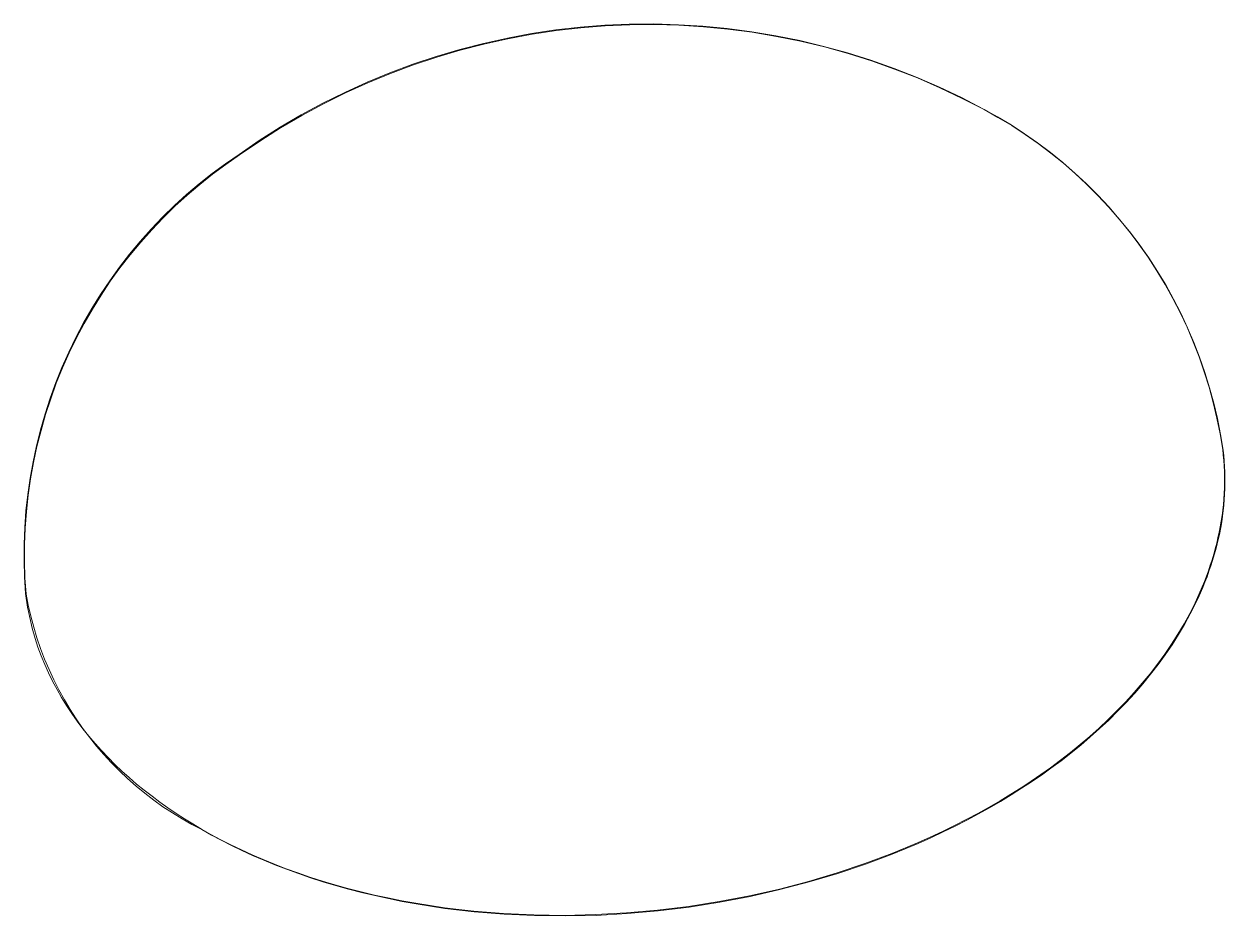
# Model space of a CAD drawing. Header units: millimetres. Extents: x -75 to 3710, y -20 to 2482.
# Drawn here: x 2698.54 to 2710.35, y 1432.66 to 1441.43 of the extents above; entities that cross this region are included whole.
import ezdxf

# ---------------------------------------------------------------- set-up
doc = ezdxf.new("R2010")
doc.units = ezdxf.units.MM
doc.layers.add('ZANO_R', color=7, linetype='Continuous', lineweight=0)

msp = doc.modelspace()

# ---------------------------------------------------------------- linework, layer by layer
at = {"layer": 'ZANO_R'}
for p, q in [((2703.535, 1441.337), (2703.773, 1441.373)), ((2703.535, 1441.337), (2703.773, 1441.373)), ((2703.54, 1441.331), (2703.778, 1441.367)), ((2703.773, 1441.373), (2704.013, 1441.4)), ((2703.773, 1441.373), (2704.013, 1441.4)), ((2703.778, 1441.367), (2704.018, 1441.394)), ((2704.013, 1441.4), (2704.254, 1441.419)), ((2704.013, 1441.4), (2704.254, 1441.419)), ((2704.018, 1441.394), (2704.259, 1441.413)), ((2704.254, 1441.419), (2704.495, 1441.43)), ((2704.254, 1441.419), (2704.495, 1441.43)), ((2704.259, 1441.413), (2704.5, 1441.423)), ((2704.495, 1441.43), (2704.737, 1441.432)), ((2704.495, 1441.43), (2704.737, 1441.432)), ((2704.5, 1441.423), (2704.742, 1441.426)), ((2704.737, 1441.432), (2704.978, 1441.425)), ((2704.737, 1441.432), (2704.978, 1441.425)), ((2704.742, 1441.426), (2704.983, 1441.419)), ((2704.978, 1441.425), (2705.219, 1441.411)), ((2704.978, 1441.425), (2705.219, 1441.411)), ((2704.983, 1441.419), (2705.224, 1441.405)), ((2705.219, 1441.411), (2705.459, 1441.388)), ((2705.219, 1441.411), (2705.459, 1441.388)), ((2705.224, 1441.405), (2705.464, 1441.382)), ((2705.459, 1441.388), (2705.699, 1441.356)), ((2705.459, 1441.388), (2705.699, 1441.356)), ((2705.464, 1441.382), (2705.704, 1441.35)), ((2702.828, 1441.181), (2703.061, 1441.241)), ((2702.828, 1441.181), (2703.061, 1441.241)), ((2703.061, 1441.241), (2703.297, 1441.294)), ((2703.061, 1441.241), (2703.297, 1441.294)), ((2703.066, 1441.235), (2703.302, 1441.287)), ((2703.297, 1441.294), (2703.535, 1441.337)), ((2703.297, 1441.294), (2703.535, 1441.337)), ((2703.302, 1441.287), (2703.54, 1441.331)), ((2705.699, 1441.356), (2705.937, 1441.317)), ((2705.699, 1441.356), (2705.937, 1441.317)), ((2705.704, 1441.35), (2705.942, 1441.31)), ((2705.937, 1441.317), (2706.173, 1441.269)), ((2705.937, 1441.317), (2706.173, 1441.269)), ((2705.942, 1441.31), (2706.178, 1441.262)), ((2706.173, 1441.269), (2706.408, 1441.212)), ((2706.173, 1441.269), (2706.408, 1441.212)), ((2706.178, 1441.262), (2706.413, 1441.206)), ((2702.596, 1441.113), (2702.828, 1441.181)), ((2702.596, 1441.113), (2702.828, 1441.181)), ((2702.601, 1441.107), (2702.833, 1441.175)), ((2702.833, 1441.175), (2703.066, 1441.235)), ((2706.408, 1441.212), (2706.641, 1441.148)), ((2706.408, 1441.212), (2706.641, 1441.148)), ((2706.413, 1441.206), (2706.646, 1441.142)), ((2706.641, 1441.148), (2706.871, 1441.076)), ((2706.641, 1441.148), (2706.871, 1441.076)), ((2706.646, 1441.142), (2706.876, 1441.07)), ((2702.141, 1440.952), (2702.367, 1441.036)), ((2702.141, 1440.952), (2702.367, 1441.036)), ((2702.146, 1440.946), (2702.372, 1441.03)), ((2702.367, 1441.036), (2702.596, 1441.113)), ((2702.367, 1441.036), (2702.596, 1441.113)), ((2702.372, 1441.03), (2702.601, 1441.107)), ((2706.871, 1441.076), (2707.099, 1440.995)), ((2706.871, 1441.076), (2707.099, 1440.995)), ((2706.876, 1441.07), (2707.104, 1440.989)), ((2701.918, 1440.86), (2702.141, 1440.952)), ((2701.918, 1440.86), (2702.141, 1440.952)), ((2701.923, 1440.854), (2702.146, 1440.946)), ((2707.099, 1440.995), (2707.324, 1440.907)), ((2707.099, 1440.995), (2707.324, 1440.907)), ((2707.104, 1440.989), (2707.329, 1440.901)), ((2707.324, 1440.907), (2707.545, 1440.811)), ((2707.324, 1440.907), (2707.545, 1440.811)), ((2707.329, 1440.901), (2707.55, 1440.805)), ((2701.698, 1440.76), (2701.918, 1440.86)), ((2701.698, 1440.76), (2701.918, 1440.86)), ((2701.703, 1440.754), (2701.923, 1440.854)), ((2707.545, 1440.811), (2707.763, 1440.708)), ((2707.545, 1440.811), (2707.763, 1440.708)), ((2707.55, 1440.805), (2707.768, 1440.701)), ((2701.269, 1440.538), (2701.482, 1440.653)), ((2701.269, 1440.538), (2701.482, 1440.653)), ((2701.482, 1440.653), (2701.698, 1440.76)), ((2701.482, 1440.653), (2701.698, 1440.76)), ((2701.487, 1440.647), (2701.703, 1440.754)), ((2707.763, 1440.708), (2707.978, 1440.596)), ((2707.763, 1440.708), (2707.978, 1440.596)), ((2707.768, 1440.701), (2707.983, 1440.59)), ((2701.061, 1440.416), (2701.269, 1440.538)), ((2701.061, 1440.416), (2701.269, 1440.538)), ((2701.066, 1440.41), (2701.274, 1440.532)), ((2701.274, 1440.532), (2701.487, 1440.647)), ((2707.978, 1440.596), (2708.115, 1440.52)), ((2707.978, 1440.596), (2708.115, 1440.52)), ((2707.983, 1440.59), (2708.12, 1440.514)), ((2700.857, 1440.286), (2701.061, 1440.416)), ((2700.857, 1440.286), (2701.061, 1440.416)), ((2708.115, 1440.52), (2708.25, 1440.439)), ((2708.115, 1440.52), (2708.25, 1440.439)), ((2708.12, 1440.514), (2708.255, 1440.433)), ((2708.25, 1440.439), (2708.381, 1440.353)), ((2708.25, 1440.439), (2708.381, 1440.353)), ((2708.255, 1440.433), (2708.386, 1440.347)), ((2700.862, 1440.28), (2701.066, 1440.41)), ((2708.381, 1440.353), (2708.51, 1440.263)), ((2708.381, 1440.353), (2708.51, 1440.263)), ((2708.386, 1440.347), (2708.515, 1440.257)), ((2700.658, 1440.15), (2700.857, 1440.286)), ((2700.658, 1440.15), (2700.857, 1440.286)), ((2700.663, 1440.144), (2700.862, 1440.28)), ((2708.51, 1440.263), (2708.636, 1440.168)), ((2708.51, 1440.263), (2708.635, 1440.168)), ((2708.515, 1440.257), (2708.641, 1440.162)), ((2700.393, 1439.962), (2700.524, 1440.058)), ((2700.393, 1439.962), (2700.524, 1440.058)), ((2700.524, 1440.058), (2700.658, 1440.15)), ((2700.524, 1440.058), (2700.658, 1440.15)), ((2700.529, 1440.052), (2700.663, 1440.144)), ((2708.635, 1440.168), (2708.757, 1440.069)), ((2708.636, 1440.168), (2708.758, 1440.069)), ((2708.641, 1440.162), (2708.763, 1440.063)), ((2708.757, 1440.069), (2708.876, 1439.966)), ((2708.758, 1440.069), (2708.876, 1439.966)), ((2708.763, 1440.063), (2708.881, 1439.96)), ((2700.266, 1439.861), (2700.393, 1439.962)), ((2700.266, 1439.861), (2700.393, 1439.962)), ((2700.271, 1439.855), (2700.398, 1439.955)), ((2700.398, 1439.955), (2700.529, 1440.052)), ((2708.876, 1439.966), (2708.991, 1439.859)), ((2708.876, 1439.966), (2708.991, 1439.858)), ((2708.881, 1439.96), (2708.996, 1439.853)), ((2700.142, 1439.755), (2700.266, 1439.861)), ((2700.142, 1439.755), (2700.266, 1439.861)), ((2700.147, 1439.749), (2700.271, 1439.855)), ((2708.991, 1439.859), (2709.102, 1439.748)), ((2708.991, 1439.858), (2709.102, 1439.747)), ((2708.996, 1439.853), (2709.107, 1439.741)), ((2700.022, 1439.646), (2700.142, 1439.755)), ((2700.022, 1439.646), (2700.142, 1439.755)), ((2700.027, 1439.64), (2700.147, 1439.749)), ((2709.102, 1439.748), (2709.21, 1439.633)), ((2709.102, 1439.747), (2709.209, 1439.632)), ((2709.107, 1439.741), (2709.215, 1439.627)), ((2699.906, 1439.532), (2700.022, 1439.646)), ((2699.906, 1439.532), (2700.022, 1439.646)), ((2699.911, 1439.526), (2700.027, 1439.64)), ((2709.209, 1439.632), (2709.313, 1439.514)), ((2709.21, 1439.633), (2709.313, 1439.514)), ((2709.215, 1439.627), (2709.318, 1439.508)), ((2699.794, 1439.415), (2699.906, 1439.532)), ((2699.794, 1439.415), (2699.906, 1439.532)), ((2699.799, 1439.409), (2699.911, 1439.526)), ((2709.313, 1439.514), (2709.412, 1439.392)), ((2709.313, 1439.514), (2709.412, 1439.392)), ((2709.318, 1439.508), (2709.417, 1439.386)), ((2699.686, 1439.294), (2699.794, 1439.415)), ((2699.686, 1439.294), (2699.794, 1439.415)), ((2699.691, 1439.287), (2699.799, 1439.409)), ((2709.412, 1439.392), (2709.507, 1439.267)), ((2709.412, 1439.392), (2709.506, 1439.266)), ((2709.417, 1439.386), (2709.512, 1439.26)), ((2699.582, 1439.169), (2699.686, 1439.294)), ((2699.582, 1439.169), (2699.686, 1439.294)), ((2699.587, 1439.163), (2699.691, 1439.287)), ((2709.506, 1439.266), (2709.597, 1439.138)), ((2709.507, 1439.267), (2709.597, 1439.138)), ((2709.512, 1439.26), (2709.602, 1439.132)), ((2699.482, 1439.04), (2699.582, 1439.169)), ((2699.482, 1439.04), (2699.582, 1439.169)), ((2699.487, 1439.034), (2699.587, 1439.163)), ((2709.597, 1439.138), (2709.683, 1439.006)), ((2709.597, 1439.138), (2709.683, 1439.006)), ((2709.602, 1439.132), (2709.688, 1439)), ((2699.387, 1438.908), (2699.482, 1439.04)), ((2699.387, 1438.908), (2699.482, 1439.04)), ((2699.392, 1438.902), (2699.487, 1439.034)), ((2709.683, 1439.006), (2709.764, 1438.872)), ((2709.683, 1439.006), (2709.764, 1438.871)), ((2709.688, 1439), (2709.769, 1438.866)), ((2699.297, 1438.773), (2699.387, 1438.908)), ((2699.297, 1438.773), (2699.387, 1438.908)), ((2699.302, 1438.767), (2699.392, 1438.902)), ((2699.211, 1438.635), (2699.297, 1438.773)), ((2699.211, 1438.635), (2699.297, 1438.773)), ((2699.216, 1438.629), (2699.302, 1438.767)), ((2709.764, 1438.872), (2709.841, 1438.734)), ((2709.764, 1438.871), (2709.84, 1438.734)), ((2709.769, 1438.866), (2709.846, 1438.728)), ((2709.84, 1438.734), (2709.912, 1438.594)), ((2709.841, 1438.734), (2709.912, 1438.594)), ((2709.846, 1438.728), (2709.917, 1438.588)), ((2699.13, 1438.495), (2699.211, 1438.635)), ((2699.13, 1438.495), (2699.211, 1438.635)), ((2699.135, 1438.488), (2699.216, 1438.629)), ((2709.912, 1438.594), (2709.979, 1438.452)), ((2709.912, 1438.594), (2709.979, 1438.452)), ((2709.917, 1438.588), (2709.984, 1438.446)), ((2699.054, 1438.351), (2699.13, 1438.495)), ((2699.054, 1438.351), (2699.13, 1438.495)), ((2699.059, 1438.345), (2699.135, 1438.488)), ((2709.979, 1438.452), (2710.041, 1438.308)), ((2709.979, 1438.452), (2710.041, 1438.308)), ((2709.984, 1438.446), (2710.046, 1438.302)), ((2698.983, 1438.205), (2699.054, 1438.351)), ((2698.983, 1438.205), (2699.054, 1438.351)), ((2698.988, 1438.199), (2699.059, 1438.345)), ((2710.041, 1438.308), (2710.098, 1438.161)), ((2710.041, 1438.308), (2710.098, 1438.161)), ((2710.046, 1438.302), (2710.103, 1438.155)), ((2698.917, 1438.056), (2698.983, 1438.205)), ((2698.917, 1438.056), (2698.983, 1438.205)), ((2698.922, 1438.05), (2698.988, 1438.199)), ((2698.856, 1437.906), (2698.917, 1438.056)), ((2698.856, 1437.906), (2698.917, 1438.056)), ((2698.861, 1437.9), (2698.922, 1438.05)), ((2710.098, 1438.161), (2710.15, 1438.013)), ((2710.098, 1438.161), (2710.149, 1438.013)), ((2710.103, 1438.155), (2710.155, 1438.006)), ((2710.149, 1438.013), (2710.196, 1437.862)), ((2710.15, 1438.013), (2710.196, 1437.862)), ((2710.155, 1438.006), (2710.201, 1437.856)), ((2698.801, 1437.753), (2698.856, 1437.906)), ((2698.801, 1437.753), (2698.856, 1437.906)), ((2698.806, 1437.747), (2698.861, 1437.9)), ((2710.196, 1437.862), (2710.238, 1437.711)), ((2710.196, 1437.862), (2710.237, 1437.711)), ((2710.201, 1437.856), (2710.243, 1437.705)), ((2698.751, 1437.599), (2698.801, 1437.753)), ((2698.751, 1437.599), (2698.801, 1437.753)), ((2698.756, 1437.593), (2698.806, 1437.747)), ((2710.237, 1437.711), (2710.273, 1437.558)), ((2710.238, 1437.711), (2710.274, 1437.558)), ((2710.243, 1437.705), (2710.279, 1437.552)), ((2698.706, 1437.443), (2698.751, 1437.599)), ((2698.706, 1437.443), (2698.751, 1437.599)), ((2698.711, 1437.436), (2698.756, 1437.593)), ((2710.273, 1437.558), (2710.304, 1437.404)), ((2710.274, 1437.558), (2710.304, 1437.404)), ((2710.279, 1437.552), (2710.309, 1437.397)), ((2698.666, 1437.285), (2698.706, 1437.443)), ((2698.666, 1437.285), (2698.706, 1437.443)), ((2698.671, 1437.279), (2698.711, 1437.436)), ((2710.304, 1437.404), (2710.33, 1437.248)), ((2710.304, 1437.404), (2710.33, 1437.248)), ((2710.309, 1437.397), (2710.335, 1437.242)), ((2698.632, 1437.126), (2698.666, 1437.285)), ((2698.632, 1437.126), (2698.666, 1437.285)), ((2698.637, 1437.12), (2698.671, 1437.279)), ((2710.335, 1437.195), (2710.33, 1437.248)), ((2710.335, 1437.195), (2710.33, 1437.248)), ((2710.335, 1437.242), (2710.34, 1437.189)), ((2698.603, 1436.966), (2698.632, 1437.126)), ((2698.603, 1436.966), (2698.632, 1437.126)), ((2698.608, 1436.96), (2698.637, 1437.12)), ((2710.34, 1437.141), (2710.335, 1437.195)), ((2710.34, 1437.141), (2710.335, 1437.195)), ((2710.34, 1437.189), (2710.345, 1437.135)), ((2710.344, 1437.087), (2710.34, 1437.141)), ((2710.344, 1437.087), (2710.34, 1437.141)), ((2710.345, 1437.135), (2710.349, 1437.081)), ((2710.346, 1437.033), (2710.344, 1437.087)), ((2710.346, 1437.033), (2710.344, 1437.087)), ((2710.347, 1436.979), (2710.346, 1437.033)), ((2710.347, 1436.979), (2710.346, 1437.033)), ((2710.349, 1437.081), (2710.351, 1437.027)), ((2710.351, 1437.027), (2710.352, 1436.973)), ((2698.58, 1436.805), (2698.603, 1436.966)), ((2698.58, 1436.805), (2698.603, 1436.966)), ((2698.585, 1436.799), (2698.608, 1436.96)), ((2710.344, 1436.816), (2710.346, 1436.87)), ((2710.344, 1436.816), (2710.346, 1436.87)), ((2710.346, 1436.87), (2710.347, 1436.924)), ((2710.346, 1436.87), (2710.347, 1436.924)), ((2710.347, 1436.924), (2710.347, 1436.979)), ((2710.347, 1436.924), (2710.347, 1436.979)), ((2710.352, 1436.918), (2710.351, 1436.864)), ((2710.352, 1436.973), (2710.352, 1436.918)), ((2698.563, 1436.644), (2698.58, 1436.805)), ((2698.563, 1436.644), (2698.58, 1436.805)), ((2698.568, 1436.638), (2698.585, 1436.799)), ((2710.336, 1436.707), (2710.34, 1436.761)), ((2710.336, 1436.707), (2710.34, 1436.761)), ((2710.34, 1436.761), (2710.344, 1436.816)), ((2710.34, 1436.761), (2710.344, 1436.816)), ((2710.345, 1436.755), (2710.341, 1436.701)), ((2710.349, 1436.81), (2710.345, 1436.755)), ((2710.351, 1436.864), (2710.349, 1436.81)), ((2698.551, 1436.482), (2698.563, 1436.644)), ((2698.551, 1436.482), (2698.563, 1436.644)), ((2698.556, 1436.476), (2698.568, 1436.638)), ((2710.323, 1436.598), (2710.33, 1436.652)), ((2710.323, 1436.598), (2710.33, 1436.652)), ((2710.335, 1436.646), (2710.328, 1436.592)), ((2710.33, 1436.652), (2710.336, 1436.707)), ((2710.33, 1436.652), (2710.336, 1436.707)), ((2710.341, 1436.701), (2710.335, 1436.646)), ((2710.305, 1436.489), (2710.315, 1436.543)), ((2710.305, 1436.489), (2710.315, 1436.543)), ((2710.32, 1436.537), (2710.31, 1436.483)), ((2710.315, 1436.543), (2710.323, 1436.598)), ((2710.315, 1436.543), (2710.323, 1436.598)), ((2710.328, 1436.592), (2710.32, 1436.537)), ((2698.544, 1436.319), (2698.551, 1436.482)), ((2698.544, 1436.319), (2698.551, 1436.482)), ((2698.549, 1436.313), (2698.556, 1436.476)), ((2710.283, 1436.381), (2710.295, 1436.435)), ((2710.283, 1436.381), (2710.295, 1436.435)), ((2710.3, 1436.429), (2710.288, 1436.374)), ((2710.295, 1436.435), (2710.305, 1436.489)), ((2710.295, 1436.435), (2710.305, 1436.489)), ((2710.31, 1436.483), (2710.3, 1436.429)), ((2698.544, 1436.157), (2698.544, 1436.319)), ((2698.544, 1436.157), (2698.544, 1436.319)), ((2698.549, 1436.151), (2698.549, 1436.313)), ((2710.257, 1436.272), (2710.271, 1436.326)), ((2710.257, 1436.272), (2710.271, 1436.326)), ((2710.276, 1436.32), (2710.262, 1436.266)), ((2710.271, 1436.326), (2710.283, 1436.381)), ((2710.271, 1436.326), (2710.283, 1436.381)), ((2710.288, 1436.374), (2710.276, 1436.32)), ((2710.208, 1436.111), (2710.226, 1436.165)), ((2710.208, 1436.111), (2710.226, 1436.165)), ((2710.226, 1436.165), (2710.242, 1436.218)), ((2710.226, 1436.165), (2710.242, 1436.218)), ((2710.247, 1436.212), (2710.231, 1436.158)), ((2710.242, 1436.218), (2710.257, 1436.272)), ((2710.242, 1436.218), (2710.257, 1436.272)), ((2710.262, 1436.266), (2710.247, 1436.212)), ((2698.548, 1435.995), (2698.544, 1436.157)), ((2698.548, 1435.995), (2698.544, 1436.157)), ((2698.553, 1435.988), (2698.549, 1436.151)), ((2710.171, 1436.004), (2710.19, 1436.057)), ((2710.171, 1436.004), (2710.19, 1436.057)), ((2710.195, 1436.051), (2710.176, 1435.998)), ((2710.19, 1436.057), (2710.208, 1436.111)), ((2710.19, 1436.057), (2710.208, 1436.111)), ((2710.213, 1436.105), (2710.195, 1436.051)), ((2710.231, 1436.158), (2710.213, 1436.105)), ((2698.559, 1435.833), (2698.548, 1435.995)), ((2698.559, 1435.833), (2698.548, 1435.995)), ((2698.564, 1435.826), (2698.553, 1435.988)), ((2710.129, 1435.898), (2710.15, 1435.951)), ((2710.129, 1435.898), (2710.15, 1435.951)), ((2710.155, 1435.945), (2710.134, 1435.892)), ((2710.15, 1435.951), (2710.171, 1436.004)), ((2710.15, 1435.951), (2710.171, 1436.004)), ((2710.176, 1435.998), (2710.155, 1435.945)), ((2698.559, 1435.833), (2698.565, 1435.788)), ((2698.559, 1435.833), (2698.565, 1435.788)), ((2698.585, 1435.717), (2698.564, 1435.826)), ((2710.083, 1435.793), (2710.106, 1435.845)), ((2710.083, 1435.793), (2710.106, 1435.845)), ((2710.111, 1435.839), (2710.088, 1435.787)), ((2710.106, 1435.845), (2710.129, 1435.898)), ((2710.106, 1435.845), (2710.129, 1435.898)), ((2710.134, 1435.892), (2710.111, 1435.839)), ((2698.565, 1435.788), (2698.571, 1435.743)), ((2698.565, 1435.788), (2698.571, 1435.743)), ((2698.571, 1435.743), (2698.579, 1435.699)), ((2698.571, 1435.743), (2698.579, 1435.699)), ((2698.579, 1435.699), (2698.587, 1435.654)), ((2698.579, 1435.699), (2698.587, 1435.654)), ((2698.61, 1435.609), (2698.585, 1435.717)), ((2710.006, 1435.637), (2710.058, 1435.741)), ((2710.006, 1435.637), (2710.058, 1435.741)), ((2710.063, 1435.735), (2710.011, 1435.631)), ((2710.058, 1435.741), (2710.083, 1435.793)), ((2710.058, 1435.741), (2710.083, 1435.793)), ((2710.088, 1435.787), (2710.063, 1435.735)), ((2698.587, 1435.654), (2698.596, 1435.61)), ((2698.587, 1435.654), (2698.596, 1435.61)), ((2698.596, 1435.61), (2698.606, 1435.566)), ((2698.596, 1435.61), (2698.606, 1435.566)), ((2698.639, 1435.502), (2698.61, 1435.609)), ((2709.95, 1435.535), (2710.006, 1435.637)), ((2709.95, 1435.535), (2710.006, 1435.637)), ((2710.011, 1435.631), (2709.955, 1435.529)), ((2698.606, 1435.566), (2698.616, 1435.522)), ((2698.606, 1435.566), (2698.616, 1435.522)), ((2698.616, 1435.522), (2698.628, 1435.478)), ((2698.616, 1435.522), (2698.628, 1435.478)), ((2698.628, 1435.478), (2698.64, 1435.435)), ((2698.628, 1435.478), (2698.64, 1435.435)), ((2698.671, 1435.396), (2698.639, 1435.502)), ((2709.89, 1435.434), (2709.95, 1435.535)), ((2709.89, 1435.434), (2709.95, 1435.535)), ((2709.955, 1435.529), (2709.895, 1435.428)), ((2698.64, 1435.435), (2698.653, 1435.391)), ((2698.64, 1435.435), (2698.653, 1435.391)), ((2698.653, 1435.391), (2698.667, 1435.348)), ((2698.653, 1435.391), (2698.667, 1435.348)), ((2698.667, 1435.348), (2698.681, 1435.305)), ((2698.667, 1435.348), (2698.681, 1435.305)), ((2698.707, 1435.291), (2698.671, 1435.396)), ((2709.827, 1435.334), (2709.89, 1435.434)), ((2709.827, 1435.334), (2709.89, 1435.434)), ((2709.895, 1435.428), (2709.832, 1435.328)), ((2698.681, 1435.305), (2698.713, 1435.22)), ((2698.681, 1435.305), (2698.713, 1435.22)), ((2698.746, 1435.187), (2698.707, 1435.291)), ((2698.713, 1435.22), (2698.747, 1435.136)), ((2698.713, 1435.22), (2698.747, 1435.136)), ((2709.69, 1435.139), (2709.76, 1435.236)), ((2709.69, 1435.139), (2709.76, 1435.236)), ((2709.765, 1435.229), (2709.695, 1435.133)), ((2709.76, 1435.236), (2709.827, 1435.334)), ((2709.76, 1435.236), (2709.827, 1435.334)), ((2709.832, 1435.328), (2709.765, 1435.229)), ((2698.79, 1435.085), (2698.746, 1435.187)), ((2698.747, 1435.136), (2698.784, 1435.053)), ((2698.747, 1435.136), (2698.784, 1435.053)), ((2709.616, 1435.044), (2709.69, 1435.139)), ((2709.616, 1435.044), (2709.69, 1435.139)), ((2709.695, 1435.133), (2709.621, 1435.038)), ((2698.784, 1435.053), (2698.825, 1434.971)), ((2698.784, 1435.053), (2698.825, 1434.971)), ((2698.836, 1434.984), (2698.79, 1435.085)), ((2698.886, 1434.885), (2698.836, 1434.984)), ((2709.539, 1434.95), (2709.616, 1435.044)), ((2709.539, 1434.95), (2709.616, 1435.044)), ((2709.621, 1435.038), (2709.544, 1434.944)), ((2698.825, 1434.971), (2698.868, 1434.89)), ((2698.825, 1434.971), (2698.868, 1434.89)), ((2698.868, 1434.89), (2698.913, 1434.81)), ((2698.868, 1434.89), (2698.913, 1434.81)), ((2698.94, 1434.788), (2698.886, 1434.885)), ((2709.46, 1434.858), (2709.539, 1434.95)), ((2709.46, 1434.858), (2709.539, 1434.95)), ((2709.544, 1434.944), (2709.465, 1434.852)), ((2698.913, 1434.81), (2698.962, 1434.731)), ((2698.913, 1434.81), (2698.962, 1434.731)), ((2698.997, 1434.692), (2698.94, 1434.788)), ((2709.292, 1434.681), (2709.377, 1434.769)), ((2709.292, 1434.681), (2709.377, 1434.769)), ((2709.382, 1434.762), (2709.297, 1434.674)), ((2709.377, 1434.769), (2709.46, 1434.858)), ((2709.377, 1434.769), (2709.46, 1434.858)), ((2709.465, 1434.852), (2709.382, 1434.762)), ((2698.962, 1434.731), (2699.013, 1434.654)), ((2698.962, 1434.731), (2699.013, 1434.654)), ((2699.057, 1434.599), (2698.997, 1434.692)), ((2699.013, 1434.654), (2699.067, 1434.578)), ((2699.013, 1434.654), (2699.067, 1434.578)), ((2709.205, 1434.594), (2709.292, 1434.681)), ((2709.205, 1434.594), (2709.292, 1434.681)), ((2709.297, 1434.674), (2709.21, 1434.588)), ((2699.12, 1434.508), (2699.057, 1434.599)), ((2699.067, 1434.578), (2699.123, 1434.503)), ((2699.067, 1434.578), (2699.123, 1434.503)), ((2699.187, 1434.419), (2699.12, 1434.508)), ((2709.023, 1434.428), (2709.115, 1434.51)), ((2709.023, 1434.428), (2709.115, 1434.51)), ((2709.115, 1434.51), (2709.205, 1434.594)), ((2709.115, 1434.51), (2709.205, 1434.594)), ((2709.21, 1434.588), (2709.12, 1434.504)), ((2699.123, 1434.503), (2699.181, 1434.43)), ((2699.123, 1434.503), (2699.181, 1434.43)), ((2699.181, 1434.43), (2699.242, 1434.358)), ((2699.181, 1434.43), (2699.242, 1434.358)), ((2699.256, 1434.332), (2699.187, 1434.419)), ((2708.929, 1434.348), (2709.023, 1434.428)), ((2708.929, 1434.348), (2709.023, 1434.428)), ((2709.028, 1434.422), (2708.934, 1434.342)), ((2709.12, 1434.504), (2709.028, 1434.422)), ((2699.242, 1434.358), (2699.305, 1434.288)), ((2699.242, 1434.358), (2699.305, 1434.288)), ((2699.328, 1434.248), (2699.256, 1434.332)), ((2699.305, 1434.288), (2699.371, 1434.219)), ((2699.305, 1434.288), (2699.371, 1434.219)), ((2708.833, 1434.27), (2708.929, 1434.348)), ((2708.833, 1434.27), (2708.929, 1434.348)), ((2708.934, 1434.342), (2708.838, 1434.264)), ((2699.404, 1434.167), (2699.328, 1434.248)), ((2699.371, 1434.219), (2699.438, 1434.152)), ((2699.371, 1434.219), (2699.438, 1434.152)), ((2699.482, 1434.088), (2699.404, 1434.167)), ((2708.636, 1434.12), (2708.735, 1434.194)), ((2708.636, 1434.12), (2708.735, 1434.194)), ((2708.74, 1434.188), (2708.641, 1434.114)), ((2708.735, 1434.194), (2708.833, 1434.27)), ((2708.735, 1434.194), (2708.833, 1434.27)), ((2708.838, 1434.264), (2708.74, 1434.188)), ((2699.438, 1434.152), (2699.507, 1434.086)), ((2699.438, 1434.152), (2699.507, 1434.086)), ((2699.562, 1434.012), (2699.482, 1434.088)), ((2699.507, 1434.086), (2699.578, 1434.022)), ((2699.507, 1434.086), (2699.578, 1434.022)), ((2708.446, 1433.988), (2708.542, 1434.054)), ((2708.446, 1433.988), (2708.542, 1434.054)), ((2708.547, 1434.048), (2708.451, 1433.982)), ((2708.542, 1434.054), (2708.636, 1434.12)), ((2708.542, 1434.054), (2708.636, 1434.12)), ((2708.641, 1434.114), (2708.547, 1434.048)), ((2699.646, 1433.938), (2699.562, 1434.012)), ((2699.578, 1434.022), (2699.651, 1433.959)), ((2699.578, 1434.022), (2699.651, 1433.959)), ((2699.731, 1433.868), (2699.646, 1433.938)), ((2699.651, 1433.959), (2699.726, 1433.898)), ((2699.651, 1433.959), (2699.726, 1433.898)), ((2708.245, 1433.859), (2708.347, 1433.923)), ((2708.245, 1433.859), (2708.347, 1433.923)), ((2708.347, 1433.923), (2708.446, 1433.988)), ((2708.347, 1433.923), (2708.446, 1433.988)), ((2708.451, 1433.982), (2708.352, 1433.917)), ((2699.726, 1433.898), (2699.802, 1433.839)), ((2699.726, 1433.898), (2699.802, 1433.839)), ((2699.82, 1433.8), (2699.731, 1433.868)), ((2699.802, 1433.839), (2699.88, 1433.781)), ((2699.802, 1433.839), (2699.88, 1433.781)), ((2699.91, 1433.736), (2699.82, 1433.8)), ((2708.141, 1433.795), (2708.245, 1433.859)), ((2708.141, 1433.795), (2708.245, 1433.859)), ((2708.25, 1433.852), (2708.146, 1433.789)), ((2708.352, 1433.917), (2708.25, 1433.852)), ((2699.88, 1433.781), (2699.959, 1433.725)), ((2699.88, 1433.781), (2699.959, 1433.725)), ((2700.003, 1433.675), (2699.91, 1433.736)), ((2699.959, 1433.725), (2700.039, 1433.671)), ((2699.959, 1433.725), (2700.039, 1433.671)), ((2707.923, 1433.671), (2708.033, 1433.733)), ((2707.923, 1433.671), (2708.033, 1433.733)), ((2708.038, 1433.726), (2707.928, 1433.665)), ((2708.033, 1433.733), (2708.141, 1433.795)), ((2708.033, 1433.733), (2708.141, 1433.795)), ((2708.146, 1433.789), (2708.038, 1433.726)), ((2700.097, 1433.617), (2700.003, 1433.675)), ((2700.039, 1433.671), (2700.121, 1433.618)), ((2700.039, 1433.671), (2700.121, 1433.618)), ((2700.194, 1433.562), (2700.097, 1433.617)), ((2700.121, 1433.618), (2700.204, 1433.567)), ((2700.121, 1433.618), (2700.204, 1433.567)), ((2700.204, 1433.567), (2700.288, 1433.517)), ((2700.204, 1433.567), (2700.288, 1433.517)), ((2707.694, 1433.552), (2707.809, 1433.611)), ((2707.694, 1433.552), (2707.809, 1433.611)), ((2707.814, 1433.605), (2707.699, 1433.545)), ((2707.809, 1433.611), (2707.923, 1433.671)), ((2707.809, 1433.611), (2707.923, 1433.671)), ((2707.928, 1433.665), (2707.814, 1433.605)), ((2700.292, 1433.511), (2700.194, 1433.562)), ((2700.288, 1433.517), (2700.382, 1433.464)), ((2700.288, 1433.517), (2700.382, 1433.464)), ((2700.387, 1433.458), (2700.292, 1433.511)), ((2700.382, 1433.464), (2700.478, 1433.412)), ((2700.382, 1433.464), (2700.478, 1433.412)), ((2700.483, 1433.406), (2700.387, 1433.458)), ((2707.454, 1433.437), (2707.575, 1433.494)), ((2707.454, 1433.437), (2707.575, 1433.494)), ((2707.58, 1433.488), (2707.459, 1433.431)), ((2707.575, 1433.494), (2707.694, 1433.552)), ((2707.575, 1433.494), (2707.694, 1433.552)), ((2707.699, 1433.545), (2707.58, 1433.488)), ((2700.478, 1433.412), (2700.578, 1433.362)), ((2700.478, 1433.412), (2700.578, 1433.362)), ((2700.583, 1433.355), (2700.483, 1433.406)), ((2700.578, 1433.362), (2700.681, 1433.312)), ((2700.578, 1433.362), (2700.681, 1433.312)), ((2700.686, 1433.306), (2700.583, 1433.355)), ((2707.075, 1433.276), (2707.33, 1433.382)), ((2707.075, 1433.276), (2707.33, 1433.382)), ((2707.335, 1433.376), (2707.08, 1433.27)), ((2707.33, 1433.382), (2707.454, 1433.437)), ((2707.33, 1433.382), (2707.454, 1433.437)), ((2707.459, 1433.431), (2707.335, 1433.376)), ((2700.681, 1433.312), (2700.786, 1433.264)), ((2700.681, 1433.312), (2700.786, 1433.264)), ((2700.791, 1433.258), (2700.686, 1433.306)), ((2700.786, 1433.264), (2700.895, 1433.217)), ((2700.786, 1433.264), (2700.895, 1433.217)), ((2700.9, 1433.211), (2700.791, 1433.258)), ((2700.895, 1433.217), (2701.006, 1433.171)), ((2700.895, 1433.217), (2701.006, 1433.171)), ((2701.011, 1433.165), (2700.9, 1433.211)), ((2706.811, 1433.178), (2707.075, 1433.276)), ((2706.811, 1433.178), (2707.075, 1433.276)), ((2707.08, 1433.27), (2706.816, 1433.171)), ((2701.006, 1433.171), (2701.12, 1433.127)), ((2701.006, 1433.171), (2701.12, 1433.127)), ((2701.125, 1433.121), (2701.011, 1433.165)), ((2701.12, 1433.127), (2701.236, 1433.085)), ((2701.12, 1433.127), (2701.236, 1433.085)), ((2701.241, 1433.079), (2701.125, 1433.121)), ((2706.539, 1433.086), (2706.811, 1433.178)), ((2706.539, 1433.086), (2706.811, 1433.178)), ((2706.816, 1433.171), (2706.544, 1433.08)), ((2701.236, 1433.085), (2701.355, 1433.044)), ((2701.236, 1433.085), (2701.355, 1433.044)), ((2701.36, 1433.038), (2701.241, 1433.079)), ((2701.355, 1433.044), (2701.477, 1433.005)), ((2701.355, 1433.044), (2701.477, 1433.005)), ((2701.482, 1432.999), (2701.36, 1433.038)), ((2701.477, 1433.005), (2701.601, 1432.968)), ((2701.477, 1433.005), (2701.601, 1432.968)), ((2701.606, 1432.962), (2701.482, 1432.999)), ((2705.971, 1432.927), (2706.258, 1433.002)), ((2705.971, 1432.927), (2706.258, 1433.002)), ((2706.263, 1432.996), (2705.976, 1432.921)), ((2706.258, 1433.002), (2706.539, 1433.086)), ((2706.258, 1433.002), (2706.539, 1433.086)), ((2706.544, 1433.08), (2706.263, 1432.996)), ((2701.601, 1432.968), (2701.728, 1432.933)), ((2701.601, 1432.968), (2701.728, 1432.933)), ((2701.733, 1432.927), (2701.606, 1432.962)), ((2701.728, 1432.933), (2701.857, 1432.899)), ((2701.728, 1432.933), (2701.857, 1432.899)), ((2701.862, 1432.893), (2701.733, 1432.927)), ((2701.857, 1432.899), (2701.989, 1432.868)), ((2701.857, 1432.899), (2701.989, 1432.868)), ((2701.994, 1432.862), (2701.862, 1432.893)), ((2701.989, 1432.868), (2702.122, 1432.839)), ((2701.989, 1432.868), (2702.122, 1432.839)), ((2702.127, 1432.833), (2701.994, 1432.862)), ((2705.38, 1432.804), (2705.678, 1432.861)), ((2705.38, 1432.804), (2705.678, 1432.861)), ((2705.683, 1432.854), (2705.385, 1432.797)), ((2705.678, 1432.861), (2705.971, 1432.927)), ((2705.678, 1432.861), (2705.971, 1432.927)), ((2705.976, 1432.921), (2705.683, 1432.854)), ((2702.122, 1432.839), (2702.258, 1432.812)), ((2702.122, 1432.839), (2702.258, 1432.812)), ((2702.263, 1432.805), (2702.127, 1432.833)), ((2702.258, 1432.812), (2702.396, 1432.787)), ((2702.258, 1432.812), (2702.396, 1432.787)), ((2702.401, 1432.78), (2702.263, 1432.805)), ((2702.396, 1432.787), (2702.536, 1432.764)), ((2702.396, 1432.787), (2702.536, 1432.764)), ((2702.541, 1432.758), (2702.401, 1432.78)), ((2702.536, 1432.764), (2702.677, 1432.743)), ((2702.536, 1432.764), (2702.677, 1432.743)), ((2702.682, 1432.737), (2702.541, 1432.758)), ((2702.677, 1432.743), (2702.82, 1432.725)), ((2702.677, 1432.743), (2702.82, 1432.725)), ((2702.825, 1432.719), (2702.682, 1432.737)), ((2704.774, 1432.719), (2705.078, 1432.756)), ((2704.774, 1432.719), (2705.078, 1432.756)), ((2705.083, 1432.75), (2704.779, 1432.713)), ((2705.078, 1432.756), (2705.38, 1432.804)), ((2705.078, 1432.756), (2705.38, 1432.804)), ((2705.385, 1432.797), (2705.083, 1432.75)), ((2702.82, 1432.725), (2702.965, 1432.71)), ((2702.82, 1432.725), (2702.965, 1432.71)), ((2702.97, 1432.704), (2702.825, 1432.719)), ((2702.965, 1432.71), (2703.259, 1432.686)), ((2702.965, 1432.71), (2703.259, 1432.686)), ((2703.264, 1432.68), (2702.97, 1432.704)), ((2703.259, 1432.686), (2703.557, 1432.672)), ((2703.259, 1432.686), (2703.557, 1432.672)), ((2703.562, 1432.666), (2703.264, 1432.68)), ((2703.557, 1432.672), (2703.859, 1432.668)), ((2703.557, 1432.672), (2703.859, 1432.668)), ((2703.864, 1432.662), (2703.562, 1432.666)), ((2703.859, 1432.668), (2704.163, 1432.675)), ((2703.859, 1432.668), (2704.163, 1432.675)), ((2704.168, 1432.668), (2703.864, 1432.662)), ((2704.163, 1432.675), (2704.469, 1432.692)), ((2704.163, 1432.675), (2704.469, 1432.692)), ((2704.474, 1432.685), (2704.168, 1432.668)), ((2704.469, 1432.692), (2704.774, 1432.719)), ((2704.469, 1432.692), (2704.774, 1432.719)), ((2704.779, 1432.713), (2704.474, 1432.685))]:
    msp.add_line(p, q, dxfattribs=at)

doc.saveas('drawing.dxf')
